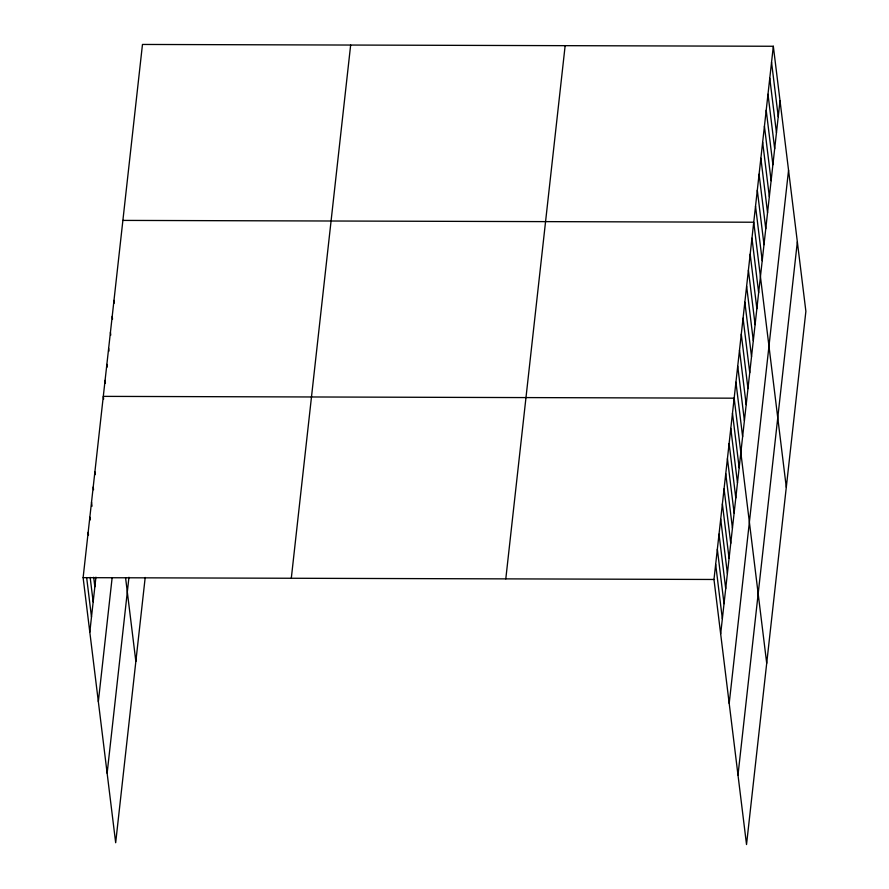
<?xml version="1.0" encoding="UTF-8"?>
<svg xmlns="http://www.w3.org/2000/svg" width="889" height="889" viewBox="0 0 889 889"><rect width="100%" height="100%" fill="white"/><g stroke="black" fill="none" stroke-linecap="round" stroke-linejoin="round"><path stroke-width="1.33" d="M145.196 577.461L115.67 842.739L83.121 577.661L142.473 44.45L773.33 46.261L805.879 311.339L746.527 844.55L713.978 579.472L773.33 46.261M89.811 632.112L95.923 577.172M98.346 701.621L112.103 578.006M107.136 773.23L128.949 577.272M291.303 578.261L350.655 45.05M505.797 578.883L565.148 45.672M720.668 633.924L780.02 100.713M729.202 703.432L788.554 170.221M737.992 775.041L797.344 241.83M122.882 220.405L753.75 222.228L786.298 487.294M83.121 577.661L713.978 579.472M771.552 62.263L778.242 116.715M769.774 78.254L776.453 132.705M767.996 94.256L774.675 148.707M766.207 110.247L772.897 164.698M764.429 126.249L771.119 180.7M762.651 142.24L769.341 196.691M760.873 158.242L767.551 212.693M759.084 174.233L765.773 228.684M757.306 190.235L763.995 244.686M755.528 206.226L762.217 260.677M751.961 238.219L758.65 292.67M750.183 254.221L756.872 308.672M748.405 270.212L755.094 324.663M746.627 286.214L753.305 340.665M744.849 302.204L751.527 356.656M743.06 318.206L749.749 372.658M741.282 334.197L747.971 388.649M739.504 350.199L746.182 404.651M737.726 366.19L744.404 420.641M735.936 382.192L742.626 436.643M766.707 663.261L734.158 398.183L103.302 396.372L103.635 399.094M732.48 413.296L739.159 467.747M730.791 428.398L737.481 482.849M729.113 443.511L735.803 497.962M727.435 458.613L734.114 513.064M725.746 473.726L732.436 528.177M724.068 488.828L730.758 543.279M722.39 503.941L729.069 558.392M720.701 519.043L727.391 573.494M719.023 534.156L725.713 588.607M717.345 549.258L724.024 603.709M715.667 564.371L722.346 618.822M113.981 300.393L114.314 303.116M112.203 316.384L112.536 319.107M110.425 332.386L110.758 335.109M108.647 348.377L108.98 351.099M106.858 364.379L107.191 367.101M105.08 380.37L105.413 383.092M125.549 577.617L135.85 661.438M94.89 471.903L95.223 474.626M93.212 487.016L93.545 489.739M91.534 502.118L92.034 506.208M89.845 517.231L90.178 519.954M88.167 532.333L88.5 535.056M93.678 577.261L94.856 586.784M90.156 577.394L93.167 601.897M86.644 577.528L91.489 617.01"/></g></svg>
